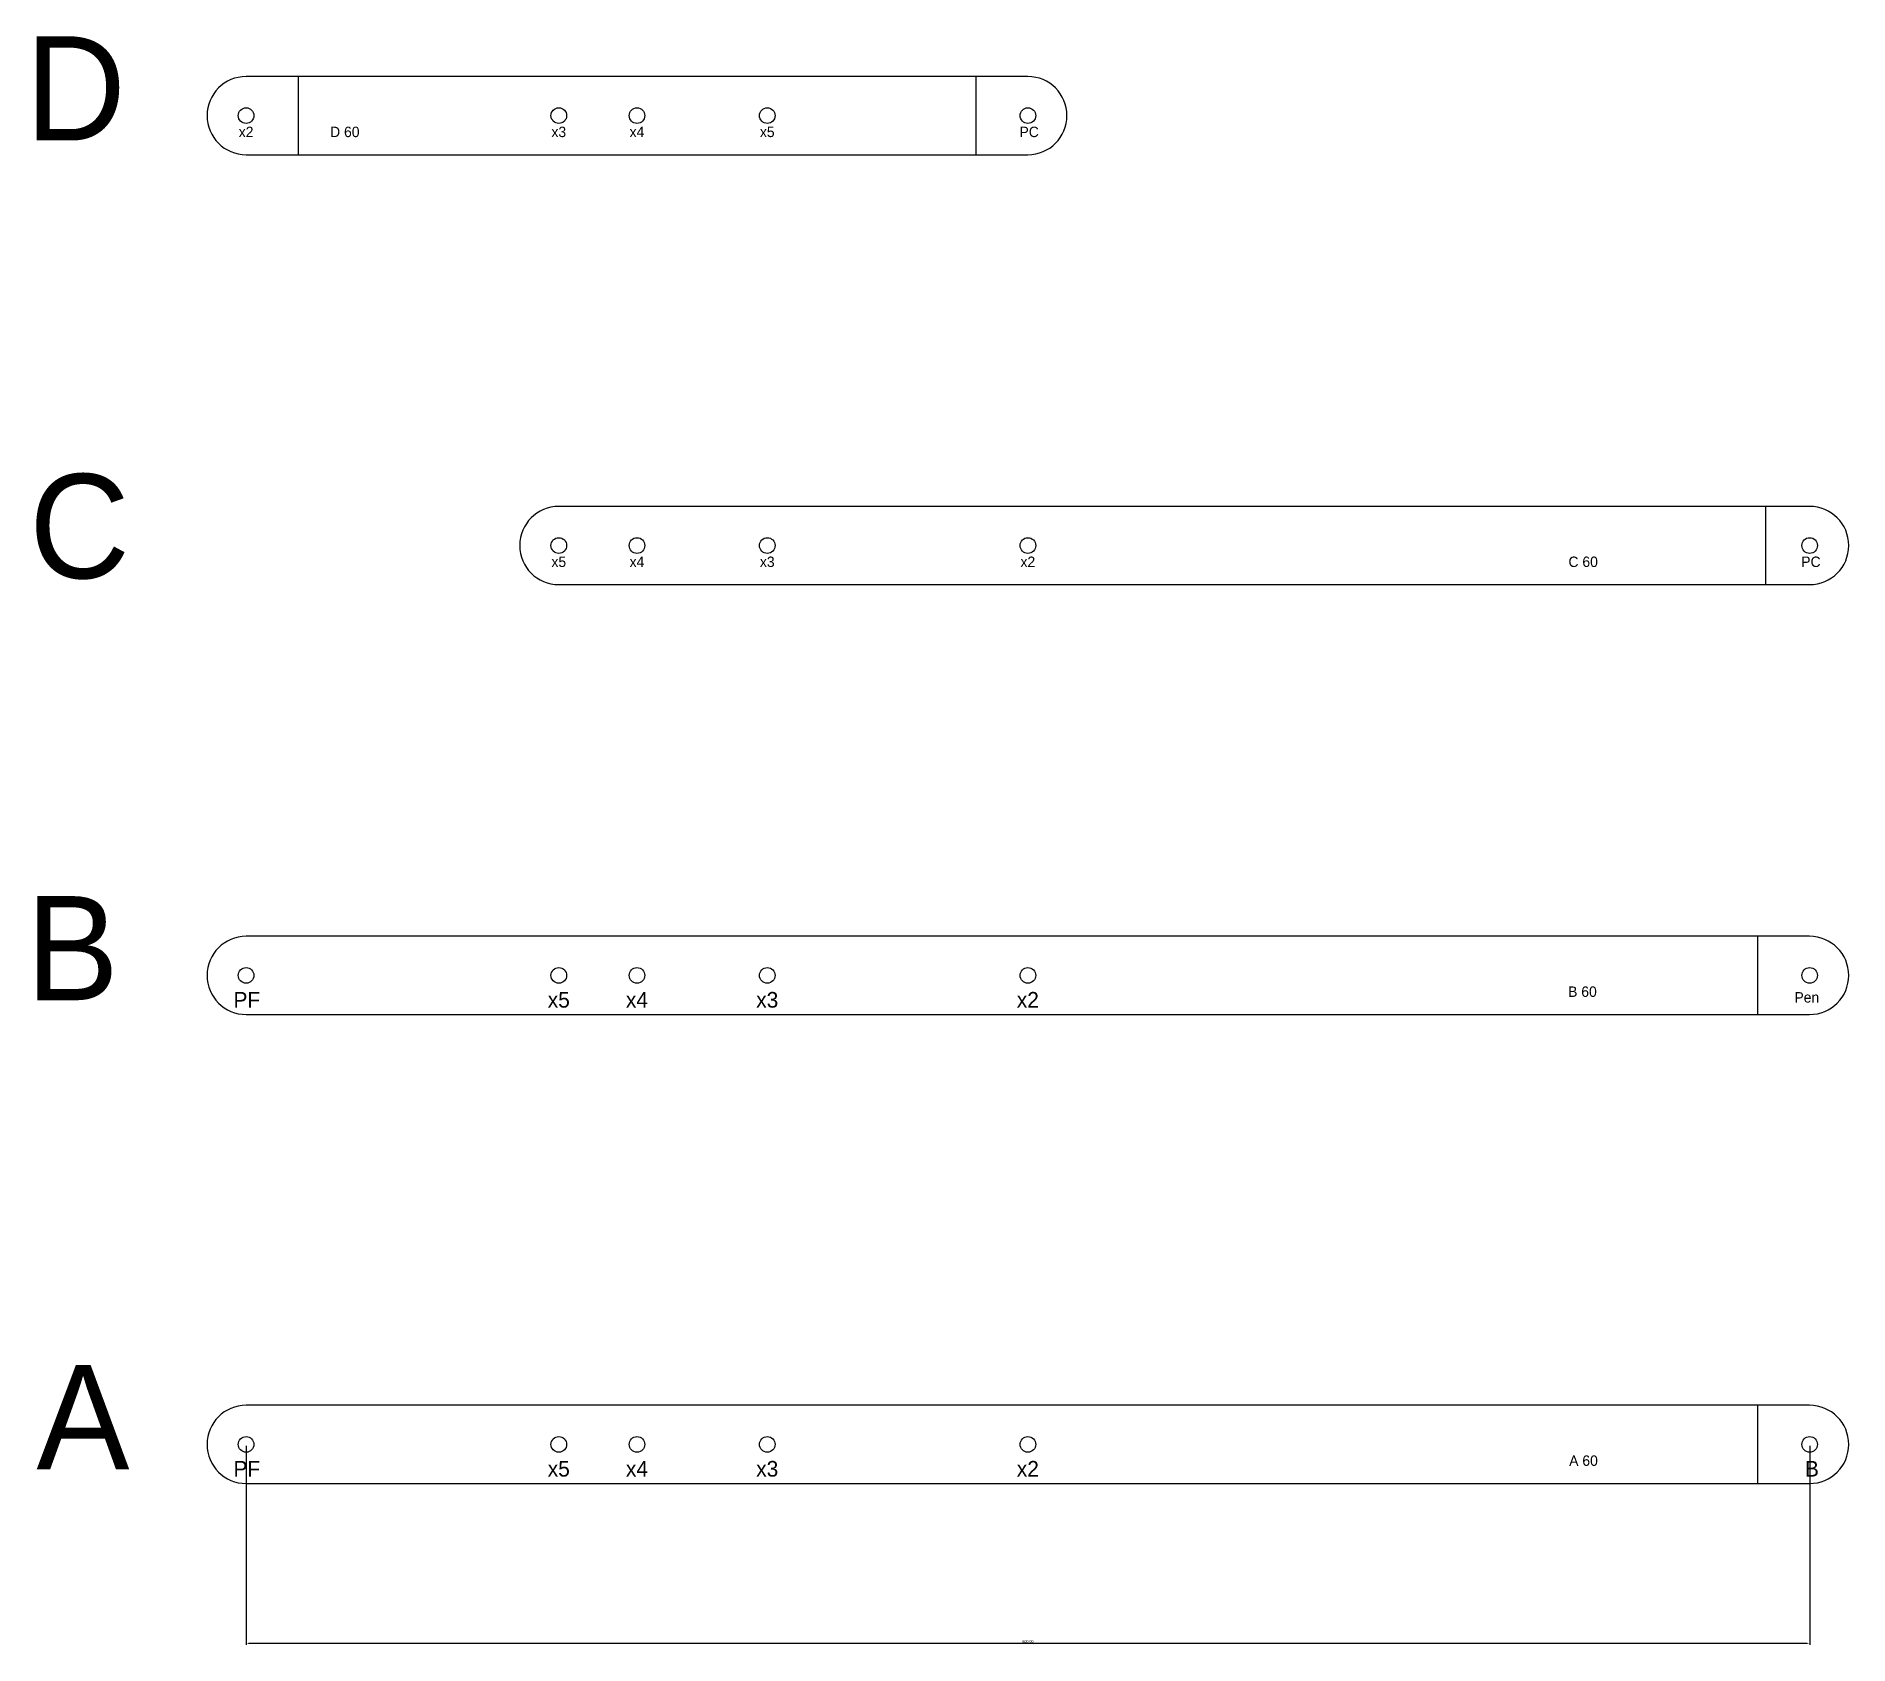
# Model space of a CAD drawing. Extents: x 2242 to 2937, y 1857 to 2475.
import ezdxf

# ---------------------------------------------------------------- set-up
doc = ezdxf.new("R2010")
doc.units = 0
doc.layers.get('DEFPOINTS').update_dxf_attribs({"linetype": 'CONTINUOUS'})
for name, color, linetype in [('DEFAULT', 7, 'CONTINUOUS'), ('LAYER_01', 12, 'CONTINUOUS'), ('LAYER_02', 192, 'CONTINUOUS'), ('LAYER_04', 96, 'CONTINUOUS'), ('LAYER_05', 7, 'CONTINUOUS'), ('TEXT', 7, 'CONTINUOUS')]:
    doc.layers.add(name, color=color, linetype=linetype)
doc.styles.add('ARIAL', font='txt')
doc.dimstyles.new('DEFAULT', dxfattribs={"dimtxt": 1, "dimasz": 1, "dimexe": 0.5, "dimexo": 0.5, "dimgap": 0.25, "dimtad": 1, "dimtoh": 1, "dimzin": 1, "dimcen": 0.5, "dimazin": 3, "dimtfac": 1, "dimtix": 1, "dimtmove": 0, "dimatfit": 3})

# ---------------------------------------------------------------- blocks, each defined once
blk = doc.blocks.new('*D1')
at = {"layer": 'DEFAULT', "color": 0}
for p, q in [((2322.17, 1933.55), (2322.17, 1857.14)), ((2922.17, 1933.55), (2922.17, 1857.14)), ((2921.17, 1857.64), (2323.17, 1857.64))]:
    blk.add_line(p, q, dxfattribs=at)
for points in [[(2323.17, 1857.8), (2323.17, 1857.47), (2322.17, 1857.64)], [(2921.17, 1857.47), (2921.17, 1857.8), (2922.17, 1857.64)]]:
    blk.add_solid(points, dxfattribs=at)
at = {"layer": 'DEFPOINTS', "color": 0}
for p in [(2322.17, 1934.05), (2922.17, 1934.05), (2322.17, 1857.64)]:
    blk.add_point(p, dxfattribs=at)
at = {"layer": 'DEFAULT', "color": 0, "linetype": 'CONTINUOUS', "style": 'ARIAL'}
blk.add_text('600.00', height=1, dxfattribs=at).set_placement((2620.04, 1857.91))

msp = doc.modelspace()

# ---------------------------------------------------------------- linework, layer by layer
at = {"layer": 'LAYER_01'}
for p, q in [((2922.165, 2129.045), (2322.165, 2129.045)), ((2322.165, 2099.045), (2922.165, 2099.045))]:
    msp.add_line(p, q, dxfattribs=at)
for centre in [(2322.165, 2114.045), (2442.165, 2114.045), (2472.165, 2114.045), (2522.165, 2114.045), (2622.165, 2114.045), (2922.165, 2114.045)]:
    msp.add_circle(centre, 3, dxfattribs=at)
for centre, start, end in [((2322.165, 2114.045), 90, 270), ((2922.165, 2114.045), 270, 90)]:
    msp.add_arc(centre, 15, start, end, dxfattribs=at)
at = {"layer": 'LAYER_02'}
for p, q in [((2922.165, 2294.045), (2442.165, 2294.045)), ((2442.165, 2264.045), (2922.165, 2264.045))]:
    msp.add_line(p, q, dxfattribs=at)
for centre in [(2442.165, 2279.045), (2472.165, 2279.045), (2522.165, 2279.045), (2622.165, 2279.045), (2922.165, 2279.045)]:
    msp.add_circle(centre, 3, dxfattribs=at)
for centre, start, end in [((2442.165, 2279.045), 90, 270), ((2922.165, 2279.045), 270, 90)]:
    msp.add_arc(centre, 15, start, end, dxfattribs=at)
at = {"layer": 'LAYER_04'}
for p, q in [((2622.165, 2459.045), (2322.165, 2459.045)), ((2322.165, 2429.045), (2622.165, 2429.045))]:
    msp.add_line(p, q, dxfattribs=at)
for centre in [(2322.165, 2444.045), (2442.165, 2444.045), (2472.165, 2444.045), (2522.165, 2444.045), (2622.165, 2444.045)]:
    msp.add_circle(centre, 3, dxfattribs=at)
for centre, start, end in [((2322.165, 2444.045), 90, 270), ((2622.165, 2444.045), 270, 90)]:
    msp.add_arc(centre, 15, start, end, dxfattribs=at)
at = {"layer": 'LAYER_05'}
for p, q in [((2922.165, 1949.045), (2322.165, 1949.045)), ((2322.165, 1919.045), (2922.165, 1919.045))]:
    msp.add_line(p, q, dxfattribs=at)
for centre in [(2322.165, 1934.045), (2442.165, 1934.045), (2472.165, 1934.045), (2522.165, 1934.045), (2622.165, 1934.045), (2922.165, 1934.045)]:
    msp.add_circle(centre, 3, dxfattribs=at)
for centre, start, end in [((2322.165, 1934.045), 90, 270), ((2922.165, 1934.045), 270, 90)]:
    msp.add_arc(centre, 15, start, end, dxfattribs=at)
at = {"layer": 'TEXT'}
for p, q in [((2342.165, 2459.045), (2342.165, 2429.045)), ((2602.165, 2459.045), (2602.165, 2429.045)), ((2905.165, 2294.045), (2905.165, 2264.045)), ((2902.165, 2129.045), (2902.165, 2099.045)), ((2902.165, 1949.045), (2902.165, 1919.045))]:
    msp.add_line(p, q, dxfattribs=at)

# ---------------------------------------------------------------- texts
at = {"layer": 'LAYER_01', "linetype": 'CONTINUOUS'}
msp.add_text('B', height=40, dxfattribs=at).set_placement((2237.638, 2104.515))
at = {"layer": 'LAYER_02', "linetype": 'CONTINUOUS'}
msp.add_text('C', height=40, dxfattribs=at).set_placement((2238.918, 2266.485))
at = {"layer": 'LAYER_04', "linetype": 'CONTINUOUS'}
msp.add_text('D', height=40, dxfattribs=at).set_placement((2237.398, 2434.515))
at = {"layer": 'LAYER_05', "linetype": 'CONTINUOUS'}
msp.add_text('A', height=40, dxfattribs=at).set_placement((2241.718, 1924.515))
at = {"layer": 'TEXT', "linetype": 'CONTINUOUS'}
for s, height, p in [('x2', 4, (2319.33, 2435.803)), ('x2', 4, (2319.33, 2435.803)), ('D 60', 4, (2354.398, 2435.803)), ('x3', 4, (2439.33, 2435.803)), ('x4', 4, (2469.33, 2435.803)), ('x5', 4, (2519.33, 2435.803)), ('PC', 4, (2618.938, 2435.803)), ('x5', 4, (2439.33, 2270.803)), ('x4', 4, (2469.33, 2270.803)), ('x3', 4, (2519.33, 2270.803)), ('x2', 4, (2619.33, 2270.803)), ('C 60', 4, (2829.602, 2270.803)), ('PC', 4, (2918.938, 2270.803)), ('PF', 6, (2317.325, 2101.682)), ('x5', 6, (2437.913, 2101.682)), ('x4', 6, (2467.913, 2101.682)), ('x3', 6, (2517.913, 2101.682)), ('x2', 6, (2617.913, 2101.682)), ('B 60', 4, (2829.474, 2105.803)), ('Pen', 4, (2916.323, 2103.622)), ('PF', 6, (2317.325, 1921.682)), ('x5', 6, (2437.913, 1921.682)), ('x4', 6, (2467.913, 1921.682)), ('x3', 6, (2517.913, 1921.682)), ('x2', 6, (2617.913, 1921.682)), ('A 60', 4, (2829.882, 1925.803)), ('B', 6, (2920.361, 1921.682))]:
    msp.add_text(s, height=height, dxfattribs=at).set_placement(p)

# ---------------------------------------------------------------- dimensions: what is measured, and where the dimension line sits
at = {"layer": 'DEFAULT'}
dim = msp.add_linear_dim(base=(2322.165, 1857.637), p1=(2922.165, 1934.045), p2=(2322.165, 1934.045), dimstyle='DEFAULT', dxfattribs=at)
dim.commit()
dim.dimension.update_dxf_attribs({"geometry": '*D1', "text_midpoint": (2622.165, 1858.397)})

doc.saveas('drawing.dxf')
